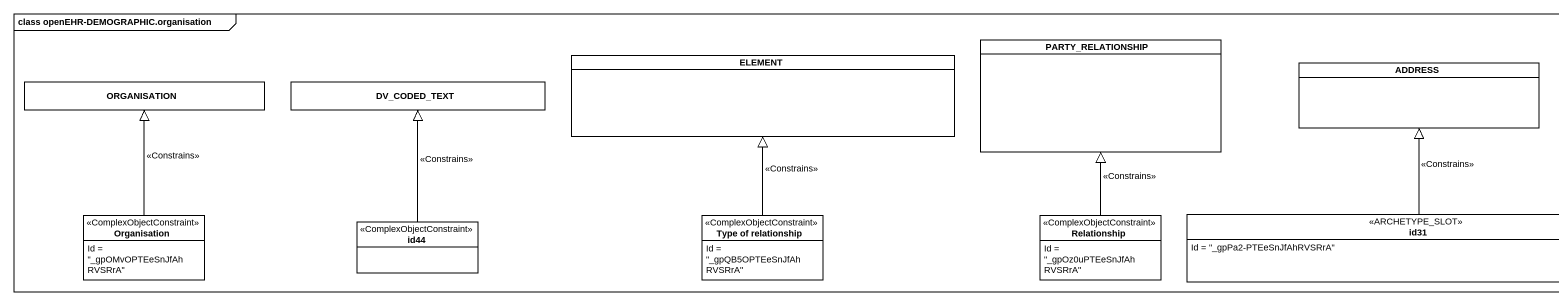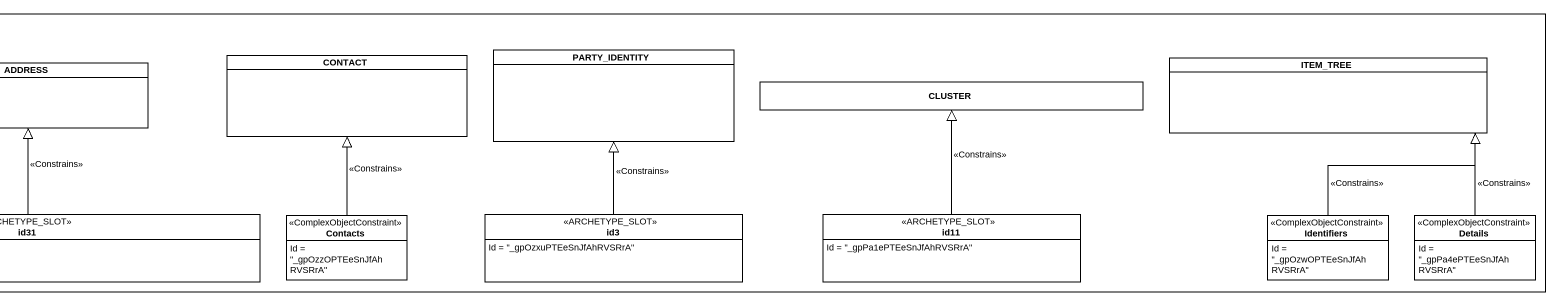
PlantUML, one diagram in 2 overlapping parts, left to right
@startuml
mainframe class openEHR-DEMOGRAPHIC.organisation
hide circle
hide empty members
class PARTY_RELATIONSHIP
class ORGANISATION
class DV_CODED_TEXT
class ELEMENT
class ADDRESS
class CONTACT
class PARTY_IDENTITY
class CLUSTER
class ITEM_TREE
class Organisation <<ComplexObjectConstraint>> {
  Id = "_gpOMvOPTEeSnJfAhRVSRrA"
}
class id44 <<ComplexObjectConstraint>>
class "Type of relationship" as Type_of_relationship <<ComplexObjectConstraint>> {
  Id = "_gpQB5OPTEeSnJfAhRVSRrA"
}
class Relationship <<ComplexObjectConstraint>> {
  Id = "_gpOz0uPTEeSnJfAhRVSRrA"
}
class id31 <<ARCHETYPE_SLOT>> {
  Id = "_gpPa2-PTEeSnJfAhRVSRrA"
}
class Contacts <<ComplexObjectConstraint>> {
  Id = "_gpOzzOPTEeSnJfAhRVSRrA"
}
class id3 <<ARCHETYPE_SLOT>> {
  Id = "_gpOzxuPTEeSnJfAhRVSRrA"
}
class id11 <<ARCHETYPE_SLOT>> {
  Id = "_gpPa1ePTEeSnJfAhRVSRrA"
}
class Identifiers <<ComplexObjectConstraint>> {
  Id = "_gpOzwOPTEeSnJfAhRVSRrA"
}
class Details <<ComplexObjectConstraint>> {
  Id = "_gpPa4ePTEeSnJfAhRVSRrA"
}
Organisation -up-|> ORGANISATION : <<Constrains>>
id44 -up-|> DV_CODED_TEXT : <<Constrains>>
Type_of_relationship -up-|> ELEMENT : <<Constrains>>
Relationship -up-|> PARTY_RELATIONSHIP : <<Constrains>>
id31 -up-|> ADDRESS : <<Constrains>>
Contacts -up-|> CONTACT : <<Constrains>>
id3 -up-|> PARTY_IDENTITY : <<Constrains>>
id11 -up-|> CLUSTER : <<Constrains>>
Identifiers -up-|> ITEM_TREE : <<Constrains>>
Details -up-|> ITEM_TREE : <<Constrains>>
@enduml
